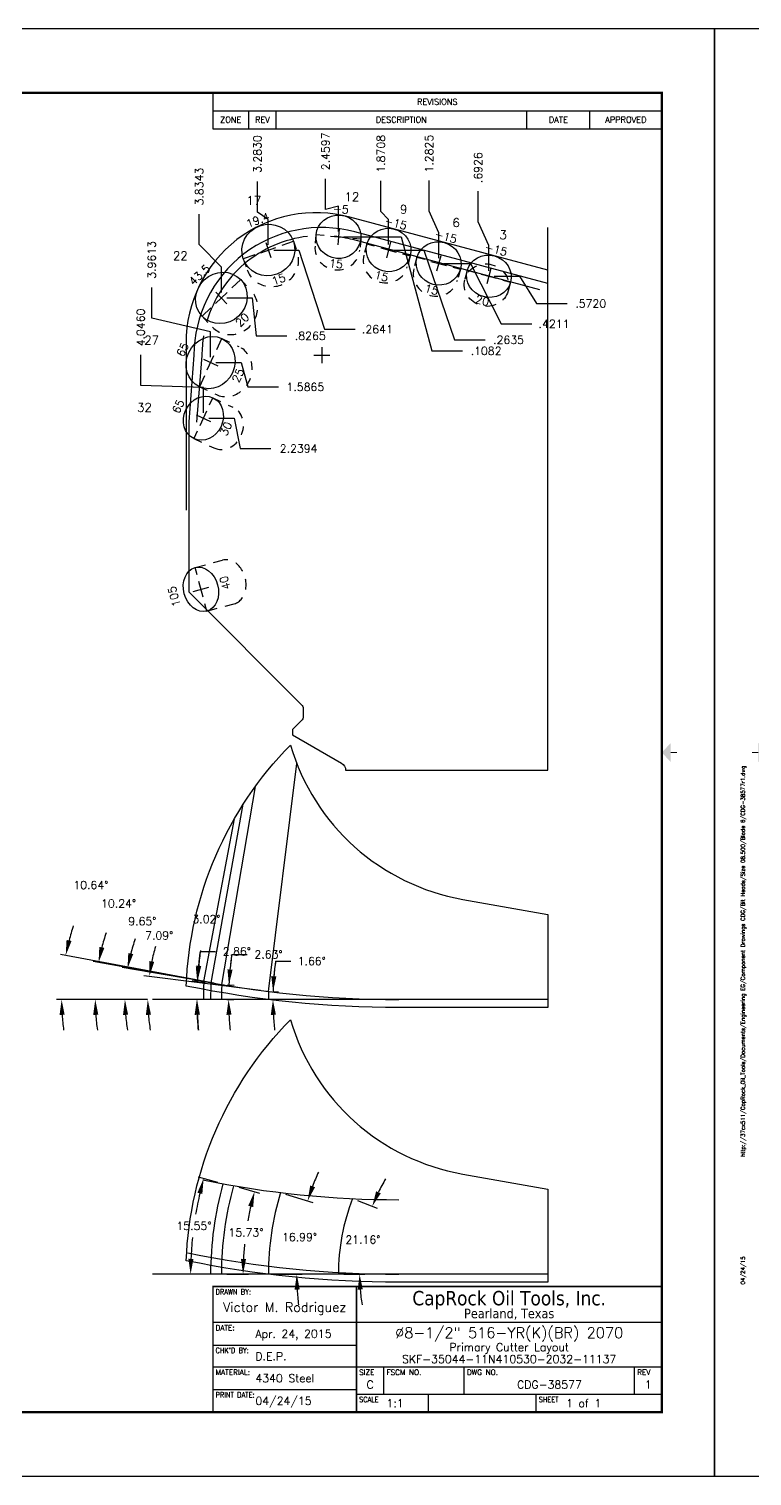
# Model space of a CAD drawing. Extents: x -22 to 22, y -21.4 to 26.8.
# Drawn here: x -8.05 to 0.44, y 0 to 17 of the extents above; entities that cross this region are included whole.
import ezdxf
from ezdxf.enums import TextEntityAlignment as Align

# ---------------------------------------------------------------- set-up
doc = ezdxf.new("R2010")
doc.units = 0
doc.header["$MEASUREMENT"] = 0
doc.header["$PDMODE"] = 3
doc.linetypes.add('CENTER2', pattern=[1.125, 0.75, -0.125, 0.125, -0.125])
doc.linetypes.add('HIDDEN2', pattern=[0.1875, 0.125, -0.0625])
doc.layers.get('0').update_dxf_attribs({"linetype": 'CONTINUOUS'})
doc.layers.get('Defpoints').update_dxf_attribs({"color": 10, "linetype": 'CONTINUOUS'})
doc.layers.add('Blade1', color=30, linetype='CONTINUOUS', true_color=0xff7f00)
doc.layers.add('Blade3', color=7, linetype='CONTINUOUS', true_color=0x00cc00)
for name, color, linetype in [('CLine', 5, 'CENTER2'), ('Dims', 4, 'CONTINUOUS'), ('Title Block', 7, 'CONTINUOUS')]:
    doc.layers.add(name, color=color, linetype=linetype)
doc.styles.add('Block', font='tahoma.ttf')
doc.styles.add('RomanS', font='romans')
doc.dimstyles.get("Standard").update_dxf_attribs({"dimtxt": 0.094, "dimasz": 0.18, "dimexe": 0.0625, "dimexo": 0.0625, "dimgap": 0.09, "dimtad": 0, "dimtih": 1, "dimtoh": 1, "dimdec": 4, "dimzin": 4, "dimdsep": 46, "dimtxsty": 'RomanS', "dimcen": 0.09, "dimazin": 1, "dimtfac": 1, "dimtdec": 4, "dimtofl": 0, "dimtmove": 0, "dimatfit": 1, "dimfxl": 1, "dimtolj": 1, "dimtzin": 0, "dimarcsym": 0})

# ---------------------------------------------------------------- blocks, each defined once
blk = doc.blocks.new('COT_cblock')
at = {"layer": 'Defpoints'}
for p in [(21.812, 16.812), (0.188, 0.188)]:
    blk.add_point(p, dxfattribs=at)
at = {"layer": 'Title Block'}
for p, q in [((16.107, 16.25), (16.107, 15.828)), ((16.107, 16.039), (21.38, 16.039)), ((16.528, 15.828), (16.528, 16.039)), ((16.849, 15.828), (16.849, 16.039)), ((19.794, 15.828), (19.794, 16.039)), ((20.536, 15.828), (20.536, 16.039)), ((16.107, 15.828), (21.38, 15.828)), ((17.794, 1.805), (16.107, 1.805)), ((16.107, 1.539), (17.794, 1.539)), ((16.107, 1.282), (21.38, 1.282)), ((18.115, 0.961), (18.115, 1.282)), ((19.06, 0.961), (19.06, 1.282)), ((21.059, 0.961), (21.059, 1.282)), ((16.107, 1.016), (17.794, 1.016)), ((17.794, 0.961), (21.38, 0.961)), ((18.638, 0.75), (18.638, 0.961)), ((19.903, 0.75), (19.903, 0.961))]:
    blk.add_line(p, q, dxfattribs=at)
at = {"layer": 'Title Block', "color": 8}
blk.add_lwpolyline([(0, 0), (22, 0), (22, 17), (0, 17)], close=True, dxfattribs=at)
at = {"layer": 'Title Block'}
for points, const_width in [([(11, 16.438), (11, 16.363)], 0.015), ([(0.44, 8.5), (0.515, 8.5)], 0.015), ([(21.56, 8.5), (21.485, 8.5)], 0.015), ([(16.107, 0.75), (16.107, 2.227), (21.38, 2.227)], 0.0169), ([(17.794, 0.75), (17.794, 2.227)], 0.0169), ([(17.794, 1.805), (21.38, 1.805)], 0.0169), ([(11, 0.438), (11, 0.513)], 0.015)]:
    blk.add_lwpolyline(points, dxfattribs=dict(at, const_width=const_width))
at = {"layer": 'Title Block', "const_width": 0.03}
blk.add_lwpolyline([(21.38, 16.25), (0.62, 16.25), (0.62, 0.75), (21.38, 0.75)], close=True, dxfattribs=at)
at = {"layer": 'Title Block'}
for points in [[(10.887, 16.363), (11.113, 16.363), (11, 16.25)], [(0.515, 8.387), (0.515, 8.612), (0.62, 8.5)], [(21.485, 8.387), (21.485, 8.612), (21.38, 8.5)], [(10.887, 0.513), (11.113, 0.513), (11, 0.75)]]:
    blk.add_solid(points, dxfattribs=at)
for s, height, style, p in [('REVISIONS', 0.0703, 'RomanS', (18.743, 16.145)), ('ZONE', 0.0703, 'RomanS', (16.317, 15.934)), ('REV', 0.0703, 'RomanS', (16.689, 15.934)), ('DESCRIPTION', 0.07031, 'RomanS', (18.321, 15.934)), ('DATE', 0.0703, 'RomanS', (20.165, 15.934)), ('APPROVED', 0.0703, 'RomanS', (20.958, 15.934)), ('CapRock Oil Tools, Inc.', 0.16875, 'Block', (19.587, 2.09)), ('Pearland, Texas', 0.1125, 'Block', (19.587, 1.91))]:
    blk.add_text(s, height=height, dxfattribs=dict(at, style=style)).set_placement(p, align=Align.MIDDLE_CENTER)
at = {"layer": 'Title Block', "style": 'RomanS'}
for s, width, p in [('DRAWN BY:', 0.86, (16.138, 2.195)), ("CHK'D BY:", 0.91, (16.138, 1.508)), ('PRINT DATE:', 0.78, (16.138, 0.985)), ('SCALE', 0.9, (17.825, 0.93)), ('SHEET', 0.9, (19.935, 0.93))]:
    blk.add_text(s, height=0.0625, dxfattribs=dict(at, width=width)).set_placement(p, align=Align.TOP_LEFT)
for s, p in [('DATE:', (16.138, 1.773)), ('MATERIAL:', (16.138, 1.25)), ('SIZE', (17.825, 1.25)), ('FSCM NO.', (18.146, 1.25)), ('DWG NO.', (19.091, 1.25)), ('REV', (21.091, 1.25))]:
    blk.add_text(s, height=0.0625, dxfattribs=at).set_placement(p, align=Align.TOP_LEFT)
at = {"layer": 'Title Block', "color": 3, "style": 'RomanS'}
blk.add_text('C', height=0.094, dxfattribs=at).set_placement((17.954, 1.121), align=Align.TOP_CENTER)
at = {"layer": 'Title Block', "color": 1, "style": 'RomanS', "flags": 8}
for tag, p in [('FNAME', (0.37, 3.75)), ('REVDATE', (0.37, 2.25)), ('USER', (0.37, 0.75))]:
    blk.add_attdef(tag, text='', height=0.047, rotation=90, dxfattribs=at).set_placement(p, align=Align.BOTTOM_LEFT)
at = {"layer": 'Title Block', "color": 3, "style": 'RomanS', "flags": 8}
for tag, height, p in [('DRAWN', 0.11, (16.95, 1.984)), ('TITL1', 0.125, (19.587, 1.684)), ('TITL2', 0.094, (19.587, 1.514)), ('TITL3', 0.094, (19.587, 1.374))]:
    blk.add_attdef(tag, text='', height=height, dxfattribs=at).set_placement(p, align=Align.MIDDLE_CENTER)
for tag, p in [('DDATE', (16.606, 1.672)), ('CHECK', (16.606, 1.406)), ('MATRL', (16.606, 1.149)), ('PDATE', (16.606, 0.883)), ('SCALE', (18.146, 0.855)), ('SHEET', (20.255, 0.855))]:
    blk.add_attdef(tag, text='', height=0.094, dxfattribs=at).set_placement(p, align=Align.MIDDLE_LEFT)
for tag, p in [('FSCM#', (18.587, 1.121)), ('DWG#', (20.06, 1.121)), ('REV#', (21.22, 1.121))]:
    blk.add_attdef(tag, text='', height=0.094, dxfattribs=at).set_placement(p, align=Align.TOP_CENTER)
blk = doc.blocks.new('CMark')
at = {"layer": 'CLine'}
for p, q in [((-0.094, 0), (0.094, 0)), ((0, 0.094), (0, -0.094))]:
    blk.add_line(p, q, dxfattribs=at)
blk = doc.blocks.new('1308@20')
for p, q in [((-0.17, 0), (-0.265, 0)), ((0.171, 0), (0.264, 0))]:
    blk.add_line(p, q)
at = {"color": 8, "linetype": 'HIDDEN2'}
for p, q in [((-0.265, 0), (-0.265, -0.108)), ((0.264, 0), (0.264, -0.108))]:
    blk.add_line(p, q, dxfattribs=at)
blk.add_ellipse((0, 0), major_axis=(0.264, 0), ratio=0.939693)
blk.add_ellipse((0, -0.108), major_axis=(0.264, 0), ratio=0.939693, dxfattribs=at)
blk.add_blockref('CMark', (0, 0))
at = {"style": 'RomanS'}
blk.add_text('20', height=0.094, dxfattribs=at).set_placement((0, -0.296), align=Align.MIDDLE_CENTER)
blk.add_attdef('ANG', text='', height=0.094, dxfattribs=at).set_placement((0, 0.251), align=Align.BOTTOM_CENTER)
blk = doc.blocks.new('1313@15')
for p, q in [((-0.17, 0), (-0.265, 0)), ((0.171, 0), (0.264, 0))]:
    blk.add_line(p, q)
at = {"color": 8, "linetype": 'HIDDEN2', "ltscale": 0.5}
blk.add_line((-0.265, 0), (-0.265, -0.135), dxfattribs=at)
at = {"color": 8, "linetype": 'HIDDEN2', "ltscale": 0.5, "flags": 128}
blk.add_lwpolyline([(0.264, 0), (0.264, -0.135)], dxfattribs=at)
blk.add_ellipse((0, 0), major_axis=(0.264, 0), ratio=0.965926)
at = {"color": 8, "linetype": 'HIDDEN2', "ltscale": 0.5}
blk.add_ellipse((0, -0.135), major_axis=(0.264, 0), ratio=0.965926, start_param=3.141593, end_param=6.283185, dxfattribs=at)
blk.add_blockref('CMark', (0, 0))
at = {"style": 'RomanS'}
blk.add_text('15', height=0.094, dxfattribs=at).set_placement((0, -0.318), align=Align.MIDDLE_CENTER)
blk.add_attdef('ANG', text='', height=0.094, dxfattribs=at).set_placement((0, 0.251), align=Align.BOTTOM_CENTER)
blk = doc.blocks.new('1613@15')
for p, q in [((-0.17, 0), (-0.312, 0)), ((0.171, 0), (0.312, 0))]:
    blk.add_line(p, q)
at = {"color": 8, "linetype": 'HIDDEN2', "ltscale": 0.5}
blk.add_line((-0.312, 0), (-0.312, -0.135), dxfattribs=at)
at = {"color": 8, "linetype": 'HIDDEN2', "ltscale": 0.5, "flags": 128}
blk.add_lwpolyline([(0.312, 0), (0.312, -0.135)], dxfattribs=at)
blk.add_ellipse((0, 0), major_axis=(-0.312, 0), ratio=0.965926, start_param=-3.141592653589793, end_param=3.141592653589793)
at = {"color": 8, "linetype": 'HIDDEN2', "ltscale": 0.5}
blk.add_ellipse((0, -0.135), major_axis=(-0.312, 0), ratio=0.965926, start_param=0, end_param=3.141593, dxfattribs=at)
blk.add_blockref('CMark', (0, 0))
at = {"style": 'RomanS'}
blk.add_text('15', height=0.094, dxfattribs=at).set_placement((0, -0.364), align=Align.MIDDLE_CENTER)
blk.add_attdef('ANG', text='', height=0.094, dxfattribs=at).set_placement((0, 0.298), align=Align.BOTTOM_CENTER)
blk = doc.blocks.new('1613@20')
for p, q in [((-0.17, 0), (-0.312, 0)), ((0.171, 0), (0.312, 0))]:
    blk.add_line(p, q)
at = {"color": 8, "linetype": 'HIDDEN2', "ltscale": 0.5}
blk.add_line((-0.312, 0), (-0.312, -0.178), dxfattribs=at)
at = {"color": 8, "linetype": 'HIDDEN2', "ltscale": 0.5, "flags": 128}
blk.add_lwpolyline([(0.312, 0), (0.312, -0.178)], dxfattribs=at)
blk.add_ellipse((0, 0), major_axis=(-0.312, 0), ratio=0.939693, start_param=-3.141592653589793, end_param=3.141592653589793)
at = {"color": 8, "linetype": 'HIDDEN2', "ltscale": 0.5}
blk.add_ellipse((0, -0.178), major_axis=(-0.312, 0), ratio=0.939693, start_param=0, end_param=3.141593, dxfattribs=at)
blk.add_blockref('CMark', (0, 0))
at = {"style": 'RomanS'}
blk.add_text('20', height=0.094, dxfattribs=at).set_placement((0, -0.356), align=Align.MIDDLE_CENTER)
blk.add_attdef('ANG', text='', height=0.094, dxfattribs=at).set_placement((0, 0.298), align=Align.BOTTOM_CENTER)
blk = doc.blocks.new('*D54')
at = {"layer": 'Defpoints', "color": 0, "transparency": 16777216}
for p in [(-2.778, 15.094), (-1.959, 14.667), (-2.651, 14.095)]:
    blk.add_point(p, dxfattribs=at)
at = {"layer": 'Dims', "color": 0, "lineweight": -2, "transparency": 16777216}
for p, q in [((-2.778, 14.734), (-2.778, 15.094)), ((-2.651, 14.455), (-2.778, 14.734)), ((-2.651, 14.157), (-2.651, 14.455))]:
    blk.add_line(p, q, dxfattribs=at)
at = {"layer": 'Dims', "color": 0, "transparency": 16777216, "insert": (-2.778, 15.37), "char_height": 0.094, "attachment_point": 5, "rotation": 90, "style": 'RomanS'}
blk.add_mtext('\\A1;.6926', dxfattribs=at)
blk = doc.blocks.new('*D55')
at = {"layer": 'Defpoints', "color": 0, "transparency": 16777216}
for p in [(-3.354, 15.219), (-1.959, 14.667), (-3.241, 14.246)]:
    blk.add_point(p, dxfattribs=at)
at = {"layer": 'Dims', "color": 0, "lineweight": -2, "transparency": 16777216}
for p, q in [((-3.354, 14.859), (-3.354, 15.219)), ((-3.241, 14.606), (-3.354, 14.859)), ((-3.241, 14.308), (-3.241, 14.606))]:
    blk.add_line(p, q, dxfattribs=at)
at = {"layer": 'Dims', "color": 0, "transparency": 16777216, "insert": (-3.354, 15.535), "char_height": 0.094, "attachment_point": 5, "rotation": 90, "style": 'RomanS'}
blk.add_mtext('\\A1;1.2825', dxfattribs=at)
blk = doc.blocks.new('*D56')
at = {"layer": 'Defpoints', "color": 0, "transparency": 16777216}
for p in [(-3.92, 15.217), (-1.959, 14.667), (-3.83, 14.403)]:
    blk.add_point(p, dxfattribs=at)
at = {"layer": 'Dims', "color": 0, "lineweight": -2, "transparency": 16777216}
for p, q in [((-3.92, 14.857), (-3.92, 15.217)), ((-3.83, 14.763), (-3.92, 14.857)), ((-3.83, 14.466), (-3.83, 14.763))]:
    blk.add_line(p, q, dxfattribs=at)
at = {"layer": 'Dims', "color": 0, "transparency": 16777216, "insert": (-3.92, 15.533), "char_height": 0.094, "attachment_point": 5, "rotation": 90, "style": 'RomanS'}
blk.add_mtext('\\A1;1.8708', dxfattribs=at)
blk = doc.blocks.new('*D57')
at = {"layer": 'Defpoints', "color": 0, "transparency": 16777216}
for p in [(-4.569, 15.239), (-1.959, 14.667), (-4.418, 14.559)]:
    blk.add_point(p, dxfattribs=at)
at = {"layer": 'Dims', "color": 0, "lineweight": -2, "transparency": 16777216}
for p, q in [((-4.569, 14.879), (-4.569, 15.239)), ((-4.418, 14.919), (-4.569, 14.879)), ((-4.418, 14.621), (-4.418, 14.919))]:
    blk.add_line(p, q, dxfattribs=at)
at = {"layer": 'Dims', "color": 0, "transparency": 16777216, "insert": (-4.569, 15.562), "char_height": 0.094, "attachment_point": 5, "rotation": 90, "style": 'RomanS'}
blk.add_mtext('\\A1;2.4597', dxfattribs=at)
blk = doc.blocks.new('*D58')
at = {"layer": 'Defpoints', "color": 0, "transparency": 16777216}
for p in [(-5.371, 15.207), (-1.959, 14.667), (-5.242, 14.403)]:
    blk.add_point(p, dxfattribs=at)
at = {"layer": 'Dims', "color": 0, "lineweight": -2, "transparency": 16777216}
for p, q in [((-5.371, 14.847), (-5.371, 15.207)), ((-5.242, 14.763), (-5.371, 14.847)), ((-5.242, 14.465), (-5.242, 14.763))]:
    blk.add_line(p, q, dxfattribs=at)
at = {"layer": 'Dims', "color": 0, "transparency": 16777216, "insert": (-5.371, 15.53), "char_height": 0.094, "attachment_point": 5, "rotation": 90, "style": 'RomanS'}
blk.add_mtext('\\A1;3.2830', dxfattribs=at)
blk = doc.blocks.new('*D59')
at = {"layer": 'Defpoints', "color": 0, "transparency": 16777216}
for p in [(-6.053, 14.826), (-1.959, 14.667), (-5.793, 13.84)]:
    blk.add_point(p, dxfattribs=at)
at = {"layer": 'Dims', "color": 0, "lineweight": -2, "transparency": 16777216}
for p, q in [((-6.053, 14.466), (-6.053, 14.826)), ((-5.793, 14.2), (-6.053, 14.466)), ((-5.793, 13.903), (-5.793, 14.2))]:
    blk.add_line(p, q, dxfattribs=at)
at = {"layer": 'Dims', "color": 0, "transparency": 16777216, "insert": (-6.053, 15.148), "char_height": 0.094, "attachment_point": 5, "rotation": 90, "style": 'RomanS'}
blk.add_mtext('\\A1;3.8343', dxfattribs=at)
blk = doc.blocks.new('*D60')
at = {"layer": 'Defpoints', "color": 0, "transparency": 16777216}
for p in [(-1.959, 14.667), (-2.651, 14.095), (-1.731, 13.774)]:
    blk.add_point(p, dxfattribs=at)
at = {"layer": 'Dims', "color": 0, "lineweight": -2, "transparency": 16777216}
for p, q in [((-2.589, 14.095), (-2.291, 14.095)), ((-2.291, 14.095), (-2.091, 13.774)), ((-2.091, 13.774), (-1.731, 13.774))]:
    blk.add_line(p, q, dxfattribs=at)
at = {"layer": 'Dims', "color": 0, "transparency": 16777216, "insert": (-1.455, 13.774), "char_height": 0.094, "attachment_point": 5, "style": 'RomanS'}
blk.add_mtext('\\A1;.5720', dxfattribs=at)
blk = doc.blocks.new('*D61')
at = {"layer": 'Defpoints', "color": 0, "transparency": 16777216}
for p in [(-1.959, 14.667), (-3.241, 14.246), (-2.148, 13.535)]:
    blk.add_point(p, dxfattribs=at)
at = {"layer": 'Dims', "color": 0, "lineweight": -2, "transparency": 16777216}
for p, q in [((-3.179, 14.246), (-2.868, 14.246)), ((-2.868, 14.246), (-2.508, 13.535)), ((-2.508, 13.535), (-2.148, 13.535))]:
    blk.add_line(p, q, dxfattribs=at)
at = {"layer": 'Dims', "color": 0, "transparency": 16777216, "insert": (-1.886, 13.535), "char_height": 0.094, "attachment_point": 5, "style": 'RomanS'}
blk.add_mtext('\\A1;.4211', dxfattribs=at)
blk = doc.blocks.new('*D62')
at = {"layer": 'Defpoints', "color": 0, "transparency": 16777216}
for p in [(-1.959, 14.667), (-3.83, 14.403), (-2.696, 13.347)]:
    blk.add_point(p, dxfattribs=at)
at = {"layer": 'Dims', "color": 0, "lineweight": -2, "transparency": 16777216}
for p, q in [((-3.767, 14.403), (-3.416, 14.403)), ((-3.416, 14.403), (-3.056, 13.347)), ((-3.056, 13.347), (-2.696, 13.347))]:
    blk.add_line(p, q, dxfattribs=at)
at = {"layer": 'Dims', "color": 0, "transparency": 16777216, "insert": (-2.42, 13.347), "char_height": 0.094, "attachment_point": 5, "style": 'RomanS'}
blk.add_mtext('\\A1;.2635', dxfattribs=at)
blk = doc.blocks.new('*D63')
at = {"layer": 'Defpoints', "color": 0, "transparency": 16777216}
for p in [(-1.959, 14.667), (-4.418, 14.559), (-2.96, 13.218)]:
    blk.add_point(p, dxfattribs=at)
at = {"layer": 'Dims', "color": 0, "lineweight": -2, "transparency": 16777216}
for p, q in [((-4.356, 14.559), (-3.68, 14.559)), ((-3.68, 14.559), (-3.32, 13.218)), ((-3.32, 13.218), (-2.96, 13.218))]:
    blk.add_line(p, q, dxfattribs=at)
at = {"layer": 'Dims', "color": 0, "transparency": 16777216, "insert": (-2.684, 13.218), "char_height": 0.094, "attachment_point": 5, "style": 'RomanS'}
blk.add_mtext('\\A1;.1082', dxfattribs=at)
blk = doc.blocks.new('*D64')
at = {"layer": 'Defpoints', "color": 0, "transparency": 16777216}
for p in [(-1.959, 14.667), (-5.242, 14.403), (-4.223, 13.472)]:
    blk.add_point(p, dxfattribs=at)
at = {"layer": 'Dims', "color": 0, "lineweight": -2, "transparency": 16777216}
for p, q in [((-5.179, 14.403), (-4.882, 14.403)), ((-4.882, 14.403), (-4.583, 13.472)), ((-4.583, 13.472), (-4.223, 13.472))]:
    blk.add_line(p, q, dxfattribs=at)
at = {"layer": 'Dims', "color": 0, "transparency": 16777216, "insert": (-3.961, 13.472), "char_height": 0.094, "attachment_point": 5, "style": 'RomanS'}
blk.add_mtext('\\A1;.2641', dxfattribs=at)
blk = doc.blocks.new('*D65')
at = {"layer": 'Defpoints', "color": 0, "transparency": 16777216}
for p in [(-1.959, 14.667), (-5.793, 13.84), (-5.025, 13.395)]:
    blk.add_point(p, dxfattribs=at)
at = {"layer": 'Dims', "color": 0, "lineweight": -2, "transparency": 16777216}
for p, q in [((-5.731, 13.84), (-5.433, 13.84)), ((-5.433, 13.84), (-5.385, 13.395)), ((-5.385, 13.395), (-5.025, 13.395))]:
    blk.add_line(p, q, dxfattribs=at)
at = {"layer": 'Dims', "color": 0, "transparency": 16777216, "insert": (-4.749, 13.395), "char_height": 0.094, "attachment_point": 5, "style": 'RomanS'}
blk.add_mtext('\\A1;.8265', dxfattribs=at)
blk = doc.blocks.new('*D66')
at = {"layer": 'Defpoints', "color": 0, "transparency": 16777216}
for p in [(-5.24, 5.693), (-5.188, 5.629), (-5.242, 5.598), (-1.959, 5.598)]:
    blk.add_point(p, dxfattribs=at)
at = {"layer": 'Dims', "color": 0, "lineweight": -2, "transparency": 16777216}
for p, q in [((-5.156, 6.05), (-4.976, 6.05)), ((-5.178, 5.691), (-5.124, 5.69)), ((-5.179, 5.598), (-5.126, 5.598))]:
    blk.add_line(p, q, dxfattribs=at)
for start, end in [(171.9531, 178.3434), (171.9556, 175.1495), (183.1939, 186.3878)]:
    blk.add_arc((-1.959, 5.598), 3.229, start, end, dxfattribs=at)
at = {"layer": 'Dims', "color": 0, "transparency": 16777216}
for points in [[(-5.147, 5.87), (-5.207, 5.873), (-5.187, 5.692)], [(-5.213, 5.417), (-5.153, 5.419), (-5.188, 5.598)]]:
    blk.add_solid(points, dxfattribs=at)
at = {"layer": 'Dims', "color": 0, "transparency": 16777216, "insert": (-4.732, 6.05), "char_height": 0.094, "attachment_point": 5, "style": 'RomanS'}
blk.add_mtext('\\A1;1.66°', dxfattribs=at)
blk = doc.blocks.new('*D67')
at = {"layer": 'Defpoints', "color": 0, "transparency": 16777216}
for p in [(-5.789, 5.774), (-5.708, 5.656), (-5.793, 5.598), (-1.959, 5.598)]:
    blk.add_point(p, dxfattribs=at)
at = {"layer": 'Dims', "color": 0, "lineweight": -2, "transparency": 16777216}
for p, q in [((-5.671, 6.128), (-5.491, 6.128)), ((-5.727, 5.771), (-5.642, 5.767)), ((-5.731, 5.598), (-5.646, 5.598))]:
    blk.add_line(p, q, dxfattribs=at)
for start, end in [(171.8718, 177.3743), (171.8734, 174.6238), (182.7505, 185.5009)]:
    blk.add_arc((-1.959, 5.598), 3.75, start, end, dxfattribs=at)
at = {"layer": 'Dims', "color": 0, "transparency": 16777216}
for points in [[(-5.662, 5.947), (-5.722, 5.952), (-5.705, 5.77)], [(-5.734, 5.418), (-5.674, 5.419), (-5.709, 5.598)]]:
    blk.add_solid(points, dxfattribs=at)
at = {"layer": 'Dims', "color": 0, "transparency": 16777216, "insert": (-5.24, 6.128), "char_height": 0.094, "attachment_point": 5, "style": 'RomanS'}
blk.add_mtext('\\A1;2.63°', dxfattribs=at)
blk = doc.blocks.new('*D68')
at = {"layer": 'Defpoints', "color": 0, "transparency": 16777216}
for p in [(-6.656, 5.688), (-5.27, 5.697), (-5.211, 5.689), (-6.6, 5.598), (-3.709, 5.598)]:
    blk.add_point(p, dxfattribs=at)
at = {"layer": 'Dims', "color": 0, "lineweight": -2, "transparency": 16777216}
for p, q in [((-5.332, 5.705), (-6.703, 5.875)), ((-6.663, 5.598), (-6.72, 5.598))]:
    blk.add_line(p, q, dxfattribs=at)
for start, end in [(163.4449, 168.1766), (184.7317, 189.4633)]:
    blk.add_arc((-4.478, 5.598), 2.18, start, end, dxfattribs=at)
at = {"layer": 'Dims', "color": 0, "transparency": 16777216}
for points in [[(-6.582, 6.04), (-6.641, 6.05), (-6.641, 5.867)], [(-6.68, 5.417), (-6.62, 5.42), (-6.658, 5.598)]]:
    blk.add_solid(points, dxfattribs=at)
at = {"layer": 'Dims', "color": 0, "transparency": 16777216, "insert": (-6.524, 6.35), "char_height": 0.094, "attachment_point": 5, "style": 'RomanS'}
blk.add_mtext('\\A1;7.09°', dxfattribs=at)
blk = doc.blocks.new('*D69')
at = {"layer": 'Defpoints', "color": 0, "transparency": 16777216}
for p in [(-6.923, 5.72), (-5.819, 5.779), (-5.759, 5.769), (-6.6, 5.598), (-3.709, 5.598)]:
    blk.add_point(p, dxfattribs=at)
at = {"layer": 'Dims', "color": 0, "lineweight": -2, "transparency": 16777216}
for p, q in [((-5.88, 5.789), (-6.957, 5.973)), ((-6.663, 5.598), (-6.989, 5.598))]:
    blk.add_line(p, q, dxfattribs=at)
for start, end in [(160.8387, 165.5928), (184.7541, 189.5083)]:
    blk.add_arc((-4.756, 5.598), 2.17, start, end, dxfattribs=at)
at = {"layer": 'Dims', "color": 0, "transparency": 16777216}
for points in [[(-6.829, 6.132), (-6.887, 6.144), (-6.896, 5.962)], [(-6.949, 5.417), (-6.889, 5.42), (-6.926, 5.598)]]:
    blk.add_solid(points, dxfattribs=at)
at = {"layer": 'Dims', "color": 0, "transparency": 16777216, "insert": (-6.722, 6.518), "char_height": 0.094, "attachment_point": 5, "style": 'RomanS'}
blk.add_mtext('\\A1;9.65°', dxfattribs=at)
blk = doc.blocks.new('1613@25')
for p, q in [((-0.17, 0), (-0.312, 0)), ((0.171, 0), (0.312, 0))]:
    blk.add_line(p, q)
at = {"color": 8, "linetype": 'HIDDEN2', "ltscale": 0.5}
blk.add_line((-0.312, 0), (-0.312, -0.22), dxfattribs=at)
at = {"color": 8, "linetype": 'HIDDEN2', "ltscale": 0.5, "flags": 128}
blk.add_lwpolyline([(0.312, 0), (0.312, -0.22)], dxfattribs=at)
blk.add_ellipse((0, 0), major_axis=(-0.312, 0), ratio=0.906308, start_param=-3.141592653589793, end_param=3.141592653589793)
at = {"color": 8, "linetype": 'HIDDEN2', "ltscale": 0.5}
blk.add_ellipse((0, -0.22), major_axis=(-0.312, 0), ratio=0.906308, start_param=0, end_param=3.141593, dxfattribs=at)
blk.add_blockref('CMark', (0, 0))
at = {"style": 'RomanS'}
blk.add_text('25', height=0.094, dxfattribs=at).set_placement((0, -0.356), align=Align.MIDDLE_CENTER)
blk.add_attdef('ANG', text='', height=0.094, dxfattribs=at).set_placement((0, 0.287), align=Align.BOTTOM_CENTER)
blk = doc.blocks.new('1313@30')
for p, q in [((-0.17, 0), (-0.265, 0)), ((0.171, 0), (0.264, 0))]:
    blk.add_line(p, q)
at = {"color": 8, "linetype": 'HIDDEN2', "ltscale": 0.5}
blk.add_line((-0.265, 0), (-0.265, -0.26), dxfattribs=at)
at = {"color": 8, "linetype": 'HIDDEN2', "ltscale": 0.5, "flags": 128}
blk.add_lwpolyline([(0.264, 0), (0.264, -0.26)], dxfattribs=at)
blk.add_ellipse((0, 0), major_axis=(0.264, 0), ratio=0.866025)
at = {"color": 8, "linetype": 'HIDDEN2', "ltscale": 0.5}
blk.add_ellipse((0, -0.26), major_axis=(0.264, 0), ratio=0.866025, start_param=3.141593, end_param=6.283185, dxfattribs=at)
blk.add_blockref('CMark', (0, 0))
at = {"style": 'RomanS'}
blk.add_text('30', height=0.094, dxfattribs=at).set_placement((0, -0.292), align=Align.MIDDLE_CENTER)
blk.add_attdef('ANG', text='', height=0.094, dxfattribs=at).set_placement((0, 0.251), align=Align.BOTTOM_CENTER)
blk = doc.blocks.new('*D108')
at = {"layer": 'Defpoints', "color": 0, "transparency": 16777216}
for p in [(-1.959, 14.667), (-6.612, 13.964), (-5.92, 13.08)]:
    blk.add_point(p, dxfattribs=at)
at = {"layer": 'Dims', "color": 0, "lineweight": -2, "transparency": 16777216}
for p, q in [((-6.612, 13.604), (-6.612, 13.964)), ((-5.92, 13.44), (-6.612, 13.604)), ((-5.92, 13.143), (-5.92, 13.44))]:
    blk.add_line(p, q, dxfattribs=at)
at = {"layer": 'Dims', "color": 0, "transparency": 16777216, "insert": (-6.612, 14.287), "char_height": 0.094, "attachment_point": 5, "rotation": 90, "style": 'RomanS'}
blk.add_mtext('\\A1;3.9613', dxfattribs=at)
blk = doc.blocks.new('*D109')
at = {"layer": 'Defpoints', "color": 0, "transparency": 16777216}
for p in [(-1.959, 14.667), (-5.92, 13.08), (-5.123, 12.794)]:
    blk.add_point(p, dxfattribs=at)
at = {"layer": 'Dims', "color": 0, "lineweight": -2, "transparency": 16777216}
for p, q in [((-5.858, 13.08), (-5.56, 13.08)), ((-5.56, 13.08), (-5.483, 12.794)), ((-5.483, 12.794), (-5.123, 12.794))]:
    blk.add_line(p, q, dxfattribs=at)
at = {"layer": 'Dims', "color": 0, "transparency": 16777216, "insert": (-4.807, 12.794), "char_height": 0.094, "attachment_point": 5, "style": 'RomanS'}
blk.add_mtext('\\A1;1.5865', dxfattribs=at)
blk = doc.blocks.new('*D110')
at = {"layer": 'Defpoints', "color": 0, "transparency": 16777216}
for p in [(-5.945, 5.801), (-5.886, 5.791), (-7.271, 5.744), (-6.6, 5.598), (-3.709, 5.598)]:
    blk.add_point(p, dxfattribs=at)
at = {"layer": 'Dims', "color": 0, "lineweight": -2, "transparency": 16777216}
for p, q in [((-6.006, 5.812), (-7.298, 6.046)), ((-6.663, 5.598), (-7.338, 5.598))]:
    blk.add_line(p, q, dxfattribs=at)
for start, end in [(161.3504, 165.553), (184.2027, 188.4053)]:
    blk.add_arc((-4.821, 5.598), 2.455, start, end, dxfattribs=at)
at = {"layer": 'Dims', "color": 0, "transparency": 16777216}
for points in [[(-7.168, 6.204), (-7.227, 6.217), (-7.236, 6.035)], [(-7.299, 5.417), (-7.239, 5.419), (-7.275, 5.598)]]:
    blk.add_solid(points, dxfattribs=at)
at = {"layer": 'Dims', "color": 0, "transparency": 16777216, "insert": (-7.001, 6.726), "char_height": 0.094, "attachment_point": 5, "style": 'RomanS'}
blk.add_mtext('\\A1;10.24°', dxfattribs=at)
blk = doc.blocks.new('*D111')
at = {"layer": 'Defpoints', "color": 0, "transparency": 16777216}
for p in [(-5.915, 5.796), (-6.082, 5.667), (-5.92, 5.598), (-1.959, 5.598)]:
    blk.add_point(p, dxfattribs=at)
at = {"layer": 'Dims', "color": 0, "lineweight": -2, "transparency": 16777216}
for p, q in [((-6.043, 6.163), (-5.863, 6.163)), ((-5.978, 5.799), (-6.139, 5.807)), ((-5.983, 5.598), (-6.145, 5.598))]:
    blk.add_line(p, q, dxfattribs=at)
for start, end in [(172.1344, 177.1382), (172.1356, 174.6369), (182.5013, 185.0027)]:
    blk.add_arc((-1.959, 5.598), 4.123, start, end, dxfattribs=at)
at = {"layer": 'Dims', "color": 0, "transparency": 16777216}
for points in [[(-6.034, 5.981), (-6.094, 5.986), (-6.077, 5.804)], [(-6.108, 5.418), (-6.048, 5.419), (-6.082, 5.598)]]:
    blk.add_solid(points, dxfattribs=at)
at = {"layer": 'Dims', "color": 0, "transparency": 16777216, "insert": (-5.612, 6.163), "char_height": 0.094, "attachment_point": 5, "style": 'RomanS'}
blk.add_mtext('\\A1;2.86°', dxfattribs=at)
blk = doc.blocks.new('*D112')
at = {"layer": 'Defpoints', "color": 0, "transparency": 16777216}
for p in [(-1.959, 14.667), (-6.741, 13.17), (-6.005, 12.427)]:
    blk.add_point(p, dxfattribs=at)
at = {"layer": 'Dims', "color": 0, "lineweight": -2, "transparency": 16777216}
for p, q in [((-6.741, 12.81), (-6.741, 13.17)), ((-6.005, 12.787), (-6.741, 12.81)), ((-6.005, 12.49), (-6.005, 12.787))]:
    blk.add_line(p, q, dxfattribs=at)
at = {"layer": 'Dims', "color": 0, "transparency": 16777216, "insert": (-6.741, 13.493), "char_height": 0.094, "attachment_point": 5, "rotation": 90, "style": 'RomanS'}
blk.add_mtext('\\A1;4.0460', dxfattribs=at)
blk = doc.blocks.new('*D113')
at = {"layer": 'Defpoints', "color": 0, "transparency": 16777216}
for p in [(-1.959, 14.667), (-6.005, 12.427), (-5.211, 12.07)]:
    blk.add_point(p, dxfattribs=at)
at = {"layer": 'Dims', "color": 0, "lineweight": -2, "transparency": 16777216}
for p, q in [((-5.942, 12.427), (-5.645, 12.427)), ((-5.645, 12.427), (-5.571, 12.07)), ((-5.571, 12.07), (-5.211, 12.07))]:
    blk.add_line(p, q, dxfattribs=at)
at = {"layer": 'Dims', "color": 0, "transparency": 16777216, "insert": (-4.886, 12.07), "char_height": 0.094, "attachment_point": 5, "style": 'RomanS'}
blk.add_mtext('\\A1;2.2394', dxfattribs=at)
blk = doc.blocks.new('*D114')
at = {"layer": 'Defpoints', "color": 0, "transparency": 16777216}
for p in [(-5.999, 5.811), (-6.079, 5.671), (-6.005, 5.598), (-1.959, 5.598)]:
    blk.add_point(p, dxfattribs=at)
at = {"layer": 'Dims', "color": 0, "lineweight": -2, "transparency": 16777216}
for p, q in [((-6.062, 5.815), (-6.136, 5.819)), ((-6.067, 5.598), (-6.142, 5.598))]:
    blk.add_line(p, q, dxfattribs=at)
for start, end in [(171.9724, 174.4756), (182.5032, 185.0063)]:
    blk.add_arc((-1.959, 5.598), 4.12, start, end, dxfattribs=at)
at = {"layer": 'Dims', "color": 0, "transparency": 16777216}
for points in [[(-6.03, 5.993), (-6.09, 5.997), (-6.073, 5.815)], [(-6.105, 5.418), (-6.045, 5.419), (-6.079, 5.598)]]:
    blk.add_solid(points, dxfattribs=at)
at = {"layer": 'Dims', "color": 0, "transparency": 16777216, "insert": (-5.969, 6.543), "char_height": 0.094, "attachment_point": 5, "style": 'RomanS'}
blk.add_mtext('\\A1;3.02°', dxfattribs=at)
blk = doc.blocks.new('*D115')
at = {"layer": 'Defpoints', "color": 0, "transparency": 16777216}
for p in [(-6.029, 5.817), (-5.97, 5.806), (-7.664, 5.772), (-6.6, 5.598), (-3.709, 5.598)]:
    blk.add_point(p, dxfattribs=at)
at = {"layer": 'Dims', "color": 0, "lineweight": -2, "transparency": 16777216}
for p, q in [((-6.09, 5.829), (-7.683, 6.128)), ((-6.663, 5.598), (-7.732, 5.598))]:
    blk.add_line(p, q, dxfattribs=at)
for start, end in [(162.009, 165.6852), (183.6762, 187.3523)]:
    blk.add_arc((-4.864, 5.598), 2.806, start, end, dxfattribs=at)
at = {"layer": 'Dims', "color": 0, "transparency": 16777216}
for points in [[(-7.553, 6.286), (-7.612, 6.298), (-7.622, 6.116)], [(-7.694, 5.417), (-7.634, 5.419), (-7.67, 5.598)]]:
    blk.add_solid(points, dxfattribs=at)
at = {"layer": 'Dims', "color": 0, "transparency": 16777216, "insert": (-7.327, 6.943), "char_height": 0.094, "attachment_point": 5, "style": 'RomanS'}
blk.add_mtext('\\A1;10.64°', dxfattribs=at)
blk = doc.blocks.new('*D132')
at = {"layer": 'Defpoints', "color": 0, "transparency": 16777216}
for p in [(-4.253, 3.259), (-4.103, 2.91), (-4.418, 2.371), (-1.959, 2.371)]:
    blk.add_point(p, dxfattribs=at)
at = {"layer": 'Dims', "color": 0, "lineweight": -2, "transparency": 16777216}
for p, q in [((-4.194, 3.237), (-3.962, 3.147)), ((-4.356, 2.371), (-4.107, 2.371))]:
    blk.add_line(p, q, dxfattribs=at)
for start, end in [(149.51, 154.1758), (184.6658, 189.3316)]:
    blk.add_arc((-1.959, 2.371), 2.211, start, end, dxfattribs=at)
at = {"layer": 'Dims', "color": 0, "transparency": 16777216}
for points in [[(-3.921, 3.322), (-3.976, 3.346), (-4.021, 3.169)], [(-4.192, 2.19), (-4.132, 2.193), (-4.17, 2.371)]]:
    blk.add_solid(points, dxfattribs=at)
at = {"layer": 'Dims', "color": 0, "transparency": 16777216, "insert": (-4.132, 2.777), "char_height": 0.094, "attachment_point": 5, "style": 'RomanS'}
blk.add_mtext('\\A1;21.16°', dxfattribs=at)
blk = doc.blocks.new('*D133')
at = {"layer": 'Defpoints', "color": 0, "transparency": 16777216}
for p in [(-5.099, 3.33), (-4.851, 2.95), (-5.242, 2.371), (-1.959, 2.371)]:
    blk.add_point(p, dxfattribs=at)
at = {"layer": 'Dims', "color": 0, "lineweight": -2, "transparency": 16777216}
for p, q in [((-5.039, 3.312), (-4.72, 3.215)), ((-5.179, 2.371), (-4.846, 2.371))]:
    blk.add_line(p, q, dxfattribs=at)
for start, end in [(156.0204, 159.5175), (183.4971, 186.9943)]:
    blk.add_arc((-1.959, 2.371), 2.95, start, end, dxfattribs=at)
at = {"layer": 'Dims', "color": 0, "transparency": 16777216}
for points in [[(-4.693, 3.394), (-4.75, 3.413), (-4.78, 3.233)], [(-4.933, 2.19), (-4.873, 2.192), (-4.908, 2.371)]]:
    blk.add_solid(points, dxfattribs=at)
at = {"layer": 'Dims', "color": 0, "transparency": 16777216, "insert": (-4.876, 2.807), "char_height": 0.094, "attachment_point": 5, "style": 'RomanS'}
blk.add_mtext('\\A1;16.99°', dxfattribs=at)
blk = doc.blocks.new('*D134')
at = {"layer": 'Defpoints', "color": 0, "transparency": 16777216}
for p in [(-5.649, 3.411), (-5.479, 3.023), (-5.793, 2.371), (-1.959, 2.371)]:
    blk.add_point(p, dxfattribs=at)
at = {"layer": 'Dims', "color": 0, "lineweight": -2, "transparency": 16777216}
for p, q in [((-5.589, 3.394), (-5.344, 3.325)), ((-5.731, 2.371), (-5.476, 2.371))]:
    blk.add_line(p, q, dxfattribs=at)
for start, end in [(167.1515, 169.9151), (174.3433, 177.1187)]:
    blk.add_arc((-1.959, 2.371), 3.58, start, end, dxfattribs=at)
at = {"layer": 'Dims', "color": 0, "transparency": 16777216}
for points in [[(-5.478, 3.175), (-5.42, 3.16), (-5.404, 3.342)], [(-5.504, 2.55), (-5.564, 2.552), (-5.539, 2.371)]]:
    blk.add_solid(points, dxfattribs=at)
at = {"layer": 'Dims', "color": 0, "transparency": 16777216, "insert": (-5.505, 2.861), "char_height": 0.094, "attachment_point": 5, "style": 'RomanS'}
blk.add_mtext('\\A1;15.73°', dxfattribs=at)
blk = doc.blocks.new('*D135')
at = {"layer": 'Defpoints', "color": 0, "transparency": 16777216}
for p in [(-5.775, 3.433), (-6.087, 3.126), (-5.92, 2.371), (-1.959, 2.371)]:
    blk.add_point(p, dxfattribs=at)
at = {"layer": 'Dims', "color": 0, "lineweight": -2, "transparency": 16777216}
for p, q in [((-5.835, 3.45), (-6.062, 3.513)), ((-5.983, 2.371), (-6.218, 2.371))]:
    blk.add_line(p, q, dxfattribs=at)
for start, end in [(166.9122, 170.3346), (174.1112, 177.5421)]:
    blk.add_arc((-1.959, 2.371), 4.196, start, end, dxfattribs=at)
at = {"layer": 'Dims', "color": 0, "transparency": 16777216}
for points in [[(-6.075, 3.329), (-6.017, 3.314), (-6.002, 3.496)], [(-6.121, 2.551), (-6.181, 2.552), (-6.155, 2.371)]]:
    blk.add_solid(points, dxfattribs=at)
at = {"layer": 'Dims', "color": 0, "transparency": 16777216, "insert": (-6.116, 2.939), "char_height": 0.094, "attachment_point": 5, "style": 'RomanS'}
blk.add_mtext('\\A1;15.55°', dxfattribs=at)
blk = doc.blocks.new('1313@40')
for p, q in [((-0.265, 0), (-0.177, 0)), ((0.177, 0), (0.264, 0))]:
    blk.add_line(p, q)
at = {"color": 8, "linetype": 'HIDDEN2'}
for p, q in [((-0.265, 0), (-0.265, -0.334)), ((0.264, 0), (0.264, -0.334))]:
    blk.add_line(p, q, dxfattribs=at)
blk.add_ellipse((0, 0), major_axis=(0.265, 0), ratio=0.765974)
blk.add_ellipse((0, -0.334), major_axis=(-0.265, 0), ratio=0.765974, start_param=0, end_param=3.141593, dxfattribs=at)
blk.add_blockref('CMark', (0, 0))
at = {"style": 'RomanS'}
blk.add_text('40', height=0.094, dxfattribs=at).set_placement((0, -0.292), align=Align.MIDDLE_CENTER)
blk.add_attdef('ANG', text='', height=0.094, dxfattribs=at).set_placement((0, 0.251), align=Align.BOTTOM_CENTER)

msp = doc.modelspace()

# ---------------------------------------------------------------- linework, layer by layer
for p, q in [((-1.95876, 14.00791), (-1.95876, 14.66673)), ((-1.95876, 14.00791), (-1.95876, 14.66673)), ((-6.02862, 5.81702), (-5.96965, 5.80595)), ((-5.94467, 5.80134), (-5.88563, 5.79067)), ((-5.81863, 5.77892), (-5.75948, 5.76886)), ((-5.27018, 5.69685), (-5.21064, 5.68944))]:
    msp.add_line(p, q)
at = {"color": 1}
for p, q in [((-3.70876, 5.59823), (-6.6005, 5.59823)), ((-3.70876, 5.59823), (-6.6005, 5.59823)), ((-1.95876, 5.59823), (-3.70876, 5.59823)), ((-1.95876, 5.59823), (-3.70876, 5.59823)), ((-3.70876, 2.37124), (-6.6005, 2.37124)), ((-1.95876, 2.37124), (-3.70876, 2.37124))]:
    msp.add_line(p, q, dxfattribs=at)
at = {"color": 1, "flags": 128}
for points in [[(-1.95876, 14.1665), (-4.28277, 14.78922, 0.49314543), (-6.20876, 13.31135), (-6.20876, 11.34556)], [(-1.95876, 14.1665), (-4.28277, 14.78922, 0.49314543), (-6.20876, 13.31135), (-6.20876, 11.34556)], [(-4.78045, 14.56322, 0.1474797), (-5.52482, 14.23901)], [(-4.78045, 14.56322, 0.1474797), (-5.52482, 14.23901)], [(-2.05251, 13.93597), (-4.25104, 14.52507, 0.03894167), (-4.46607, 14.56507, 0.03894167)], [(-2.05251, 13.93597), (-4.25104, 14.52507, 0.03894167), (-4.46607, 14.56507, 0.03894167)], [(-5.52482, 14.23901, 0.14596329), (-5.96357, 13.56538, 0.14596329)], [(-5.52482, 14.23901, 0.14596329), (-5.96357, 13.56538, 0.14596329)], [(-6.00294, 13.39298, 0.04107559), (-6.02125, 13.16305), (-6.08376, 12.38199)], [(-6.00294, 13.39298, 0.04107559), (-6.02125, 13.16305), (-6.08376, 12.38199)]]:
    msp.add_lwpolyline(points, format="xyb", dxfattribs=at)
msp.add_lwpolyline([(-4.38063, 8.37317, -0.26794919), (-4.33376, 8.29198), (-4.24251, 8.29198), (-1.95876, 8.29198), (-1.95876, 14.00791), (-4.22678, 14.61562, 0.49314543), (-6.11501, 13.16673), (-6.17751, 12.38573), (-6.17751, 10.38573), (-4.84291, 9.05114, -0.19891237), (-4.83376, 9.02904), (-4.83376, 8.9074, -0.19891237), (-4.84291, 8.8853), (-4.95876, 8.76945), (-4.95876, 8.70695)], format="xyb", close=True)
msp.add_lwpolyline([(-4.38063, 8.37317, -0.26794919), (-4.33376, 8.29198), (-4.24251, 8.29198), (-1.95876, 8.29198), (-1.95876, 14.00791), (-4.22678, 14.61562, 0.49314543), (-6.11501, 13.16673), (-6.17751, 12.38573), (-6.17751, 10.38573), (-4.84291, 9.05114, -0.19891237), (-4.83376, 9.02904), (-4.83376, 8.9074, -0.19891237), (-4.84291, 8.8853), (-4.95876, 8.76945), (-4.95876, 8.70695)], format="xyb", close=True)
at = {"flags": 128}
for points in [[(-1.95876, 5.50448), (-3.70876, 5.50448, -0.05032177), (-6.20581, 5.75643, -0.18775011), (-4.98136, 8.58593, 0.28525118), (-2.95834, 6.77449), (-1.95876, 6.59823), (-1.95876, 5.59823)], [(-1.95876, 5.50448), (-3.70876, 5.50448, -0.05032177), (-6.20581, 5.75643, -0.18775011), (-4.98136, 8.58593, 0.28525118), (-2.95834, 6.77449), (-1.95876, 6.59823), (-1.95876, 5.59823)], [(-1.95876, 2.27749), (-3.70876, 2.27749, -0.05032177), (-6.20581, 2.52944, -0.18775011), (-4.98136, 5.35894, 0.28525118), (-2.95834, 3.54749), (-1.95876, 3.37124), (-1.95876, 2.37124)]]:
    msp.add_lwpolyline(points, format="xyb", close=True, dxfattribs=at)
for centre, radius, start, end in [((-3.70876, 18.00448), 12.40625, 258.47682, 270), ((-3.70876, 18.00448), 12.40625, 258.47682, 270), ((-1.95876, 5.59823), 4.046, 176.978728, 180), ((-1.95876, 5.59823), 3.96133, 177.138245, 180), ((-1.95876, 5.59823), 3.83432, 177.37426, 180), ((-1.95876, 5.59823), 3.28302, 178.343382, 180), ((-1.95876, 2.37124), 3.96133, 164.454322, 180), ((-1.95876, 2.37124), 3.83432, 164.270226, 180), ((-1.95876, 2.37124), 3.28302, 163.014637, 180), ((-1.95876, 2.37124), 2.45974, 158.841626, 180), ((-3.70876, 14.77749), 12.40625, 258.47682, 270)]:
    msp.add_arc(centre, radius, start, end)
at = {"color": 1}
msp.add_arc((-3.70876, 14.77749), 11.53125, 258.47682, 270, dxfattribs=at)
at = {"layer": 'Dims'}
for p, q in [((-5.24041, 5.69314), (-4.90744, 8.36955)), ((-5.78906, 5.77389), (-5.39311, 8.10178)), ((-5.91515, 5.79601), (-5.53624, 7.8926)), ((-5.99913, 5.81148), (-5.64034, 7.72154))]:
    msp.add_line(p, q, dxfattribs=at)

# ---------------------------------------------------------------- block references
msp.add_blockref('CMark', (-4.61501, 13.16673))
msp.add_blockref('CMark', (-4.61501, 13.16673))
at = {"layer": 'Blade1', "rotation": 105}
msp.add_blockref('1313@40', (-6.03328, 10.41733), dxfattribs=at).add_auto_attribs({'ANG': '105'})
at = {"layer": 'Blade3'}
for name, p, rotation, values in [('1613@15', (-5.24178, 14.40265), 19.4, {'ANG': '19.4'}), ('1313@15', (-4.4185, 14.55856), 355, {'ANG': '-5'}), ('1313@15', (-3.82951, 14.40327), 345, {'ANG': '-15'}), ('1313@15', (-3.24126, 14.24565), 345, {'ANG': '-15'}), ('1308@20', (-2.65131, 14.09475), 345, {'ANG': '-15'}), ('1613@20', (-5.79308, 13.8402), 43.5, {'ANG': '43.5'}), ('1613@25', (-5.92009, 13.0802), 65, {'ANG': '65'}), ('1313@30', (-6.00476, 12.4273), 65, {'ANG': '65'})]:
    msp.add_blockref(name, p, dxfattribs=dict(at, rotation=rotation)).add_auto_attribs(values)
at = {"layer": 'CLine'}
for p in [(-22, 0), (0, 0)]:
    msp.add_blockref('COT_cblock', p, dxfattribs=at).add_auto_attribs({'TITL1': 'Ø8-1/2" 516-YR(K)(BR) 2070', 'TITL2': 'Primary Cutter Layout', 'TITL3': 'SKF-35044-11N410530-2032-11137', 'DWG#': 'CDG-38577', 'REV#': '1', 'SHEET': '1 of 1', 'SCALE': '1:1', 'DRAWN': 'Victor M. Rodriguez', 'DDATE': 'Apr. 24, 2015', 'CHECK': 'D.E.P.', 'MATRL': '4340 Steel', 'PDATE': '04/24/15', 'REVDATE': '04/24/15', 'FNAME': 'http://37cx511/CapRock_Oil_Tools/Documents/Engineering EG/Component Drawings CDG/Bit Heads/Size 08.500/Blade 6/CDG-38577r1.dwg'})

# ---------------------------------------------------------------- texts
at = {"layer": 'Blade3', "style": 'RomanS'}
for s, height, p in [('17', 0.101607, (-5.49969, 14.93384)), ('12', 0.101607, (-4.34755, 14.97741)), ('9', 0.10161, (-3.6958, 14.83087)), ('6', 0.10161, (-3.07942, 14.67379)), ('3', 0.10161, (-2.52729, 14.5304)), ('22', 0.101607, (-6.36229, 14.28513)), ('27', 0.101607, (-6.69979, 13.29326)), ('32', 0.101607, (-6.78399, 12.50298))]:
    msp.add_text(s, height=height, dxfattribs=at).set_placement(p)

# ---------------------------------------------------------------- dimensions: what is measured, and where the dimension line sits
at = {"layer": 'Dims'}
for feature_location, offset, dtype, origin, picture, middle in [((-5.24178, 14.40265), (-0.12899, 0.80448), 1, (-1.95876, 14.66673), '*D58', (-5.37077, 15.52989)), ((-4.4185, 14.55856), (-0.15028, 0.68038), 1, (-1.95876, 14.66673), '*D57', (-4.56878, 15.5617)), ((-3.829511, 14.403267), (-0.090952, 0.813462), 1, (-1.958759, 14.666733), '*D56', (-3.920463, 15.532777)), ((-3.24126, 14.24565), (-0.11253, 0.9735), 1, (-1.95876, 14.66673), '*D55', (-3.35379, 15.5352)), ((-2.651314, 14.094754), (-0.126193, 0.999607), 1, (-1.958759, 14.666733), '*D54', (-2.777507, 15.370122)), ((-5.79308, 13.8402), (-0.25962, 0.98539), 1, (-1.95876, 14.66673), '*D59', (-6.0527, 15.14835)), ((-6.00476, 12.4273), (-0.7362, 0.74306), 1, (-1.95876, 14.66673), '*D112', (-6.74096, 13.49312)), ((-5.92009, 13.0802), (-0.69143, 0.88392), 1, (-1.95876, 14.66673), '*D108', (-6.61152, 14.28688)), ((-6.00476, 12.4273), (0.79363, -0.35753), 0, (-1.95876, 14.66673), '*D113', (-4.88612, 12.06977)), ((-5.92009, 13.0802), (0.79721, -0.28623), 0, (-1.95876, 14.66673), '*D109', (-4.80684, 12.79397)), ((-5.79308, 13.8402), (0.76808, -0.44486), 0, (-1.95876, 14.66673), '*D65', (-4.74924, 13.39534)), ((-5.24178, 14.40265), (1.01877, -0.93053), 0, (-1.95876, 14.66673), '*D64', (-3.96068, 13.47213)), ((-4.4185, 14.55856), (1.4585, -1.3408), 0, (-1.95876, 14.66673), '*D63', (-2.68423, 13.21776)), ((-3.82951, 14.40327), (1.13364, -1.05593), 0, (-1.95876, 14.66673), '*D62', (-2.42011, 13.34734)), ((-3.24126, 14.24565), (1.09286, -0.71112), 0, (-1.95876, 14.66673), '*D61', (-1.88607, 13.53452)), ((-2.65131, 14.09475), (0.92072, -0.32026), 0, (-1.95876, 14.66673), '*D60', (-1.45484, 13.7745))]:
    dim = msp.add_ordinate_dim(feature_location=feature_location, offset=offset, dtype=dtype, origin=origin, dimstyle='Standard', dxfattribs=at)
    dim.commit()
    dim.dimension.update_dxf_attribs({"geometry": picture, "text_midpoint": middle})
for base, line1, line2, picture, middle in [((-7.664426, 5.77179), ((-3.708759, 5.598233), (-6.600499, 5.598233)), ((-6.028619, 5.817023), (-5.96965, 5.805946)), '*D115', (-7.326776, 6.942602)), ((-7.27098, 5.74443), ((-3.70876, 5.59823), (-6.6005, 5.59823)), ((-5.94467, 5.80134), (-5.88563, 5.79067)), '*D110', (-7.00116, 6.72552)), ((-6.92284, 5.72003), ((-3.70876, 5.59823), (-6.6005, 5.59823)), ((-5.81863, 5.77892), (-5.75948, 5.76886)), '*D69', (-6.72183, 6.5177)), ((-6.65591, 5.68816), ((-3.70876, 5.59823), (-6.6005, 5.59823)), ((-5.27018, 5.69685), (-5.21064, 5.68944)), '*D68', (-6.52393, 6.35035))]:
    dim = msp.add_angular_dim_2l(base=base, line1=line1, line2=line2, dimstyle='Standard', dxfattribs=at)
    dim.commit()
    dim.dimension.update_dxf_attribs({"geometry": picture, "text_midpoint": middle, "dimtype": 162})
dim = msp.add_angular_dim_3p(base=(-6.07852, 5.67065), center=(-1.95876, 5.59823), p1=(-5.99913, 5.81148), p2=(-6.00476, 5.59823), dimstyle='Standard', dxfattribs=at)
dim.commit()
dim.dimension.update_dxf_attribs({"geometry": '*D114', "text_midpoint": (-5.96929, 6.54338), "dimtype": 165})
for base, center, p1, p2, picture, middle in [((-6.08162, 5.66688), (-1.95876, 5.59823), (-5.91515, 5.79601), (-5.92009, 5.59823), '*D111', (-5.61226, 6.16252)), ((-5.70833, 5.65552), (-1.95876, 5.59823), (-5.78906, 5.77389), (-5.79308, 5.59823), '*D67', (-5.23995, 6.12844)), ((-5.18807, 5.62936), (-1.95876, 5.59823), (-5.24041, 5.69314), (-5.24178, 5.59823), '*D66', (-4.732, 6.0503)), ((-6.08655, 3.12613), (-1.95876, 2.37124), (-5.77517, 3.4329), (-5.92009, 2.37124), '*D135', (-6.11646, 2.93876)), ((-5.47876, 3.02278), (-1.95876, 2.37124), (-5.64949, 3.41073), (-5.79308, 2.37124), '*D134', (-5.50488, 2.86109)), ((-4.85085, 2.95037), (-1.95876, 2.37124), (-5.09857, 3.3303), (-5.24178, 2.37124), '*D133', (-4.87592, 2.80683)), ((-4.10308, 2.91008), (-1.95876, 2.37124), (-4.25268, 3.25907), (-4.4185, 2.37124), '*D132', (-4.13217, 2.77716))]:
    dim = msp.add_angular_dim_3p(base=base, center=center, p1=p1, p2=p2, dimstyle='Standard', dxfattribs=at)
    dim.commit()
    dim.dimension.update_dxf_attribs({"geometry": picture, "text_midpoint": middle})

doc.saveas('drawing.dxf')
